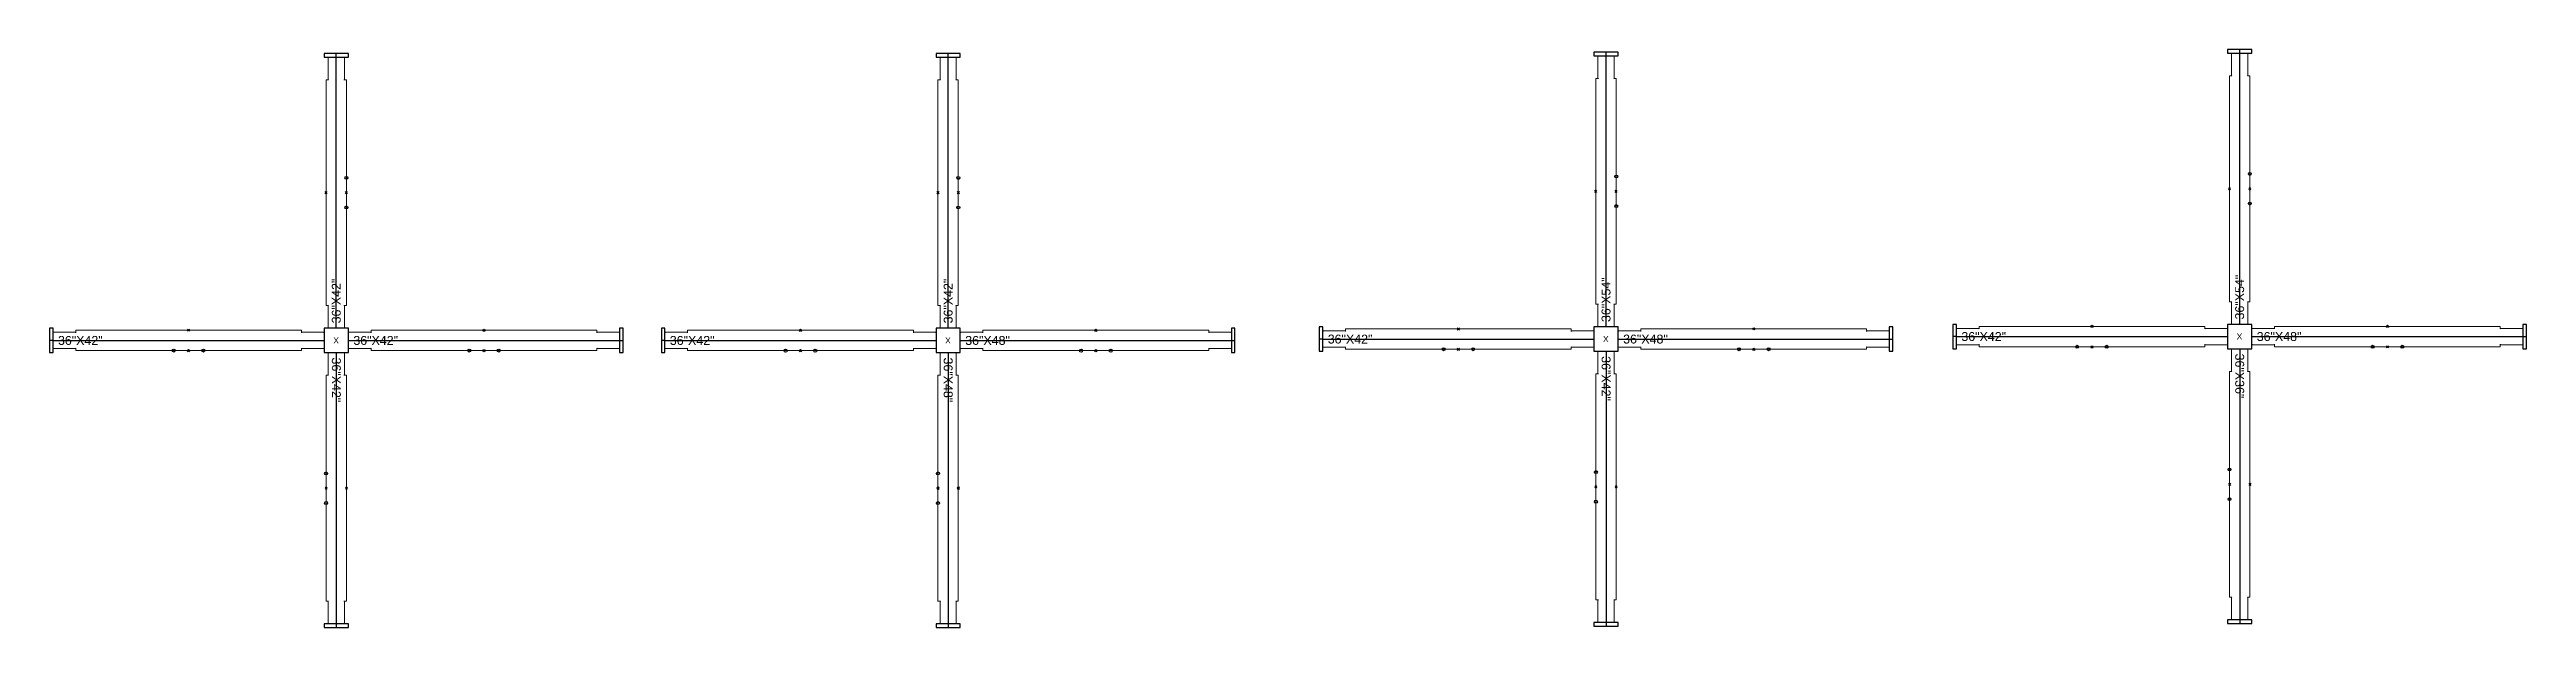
# Model space of a CAD drawing. Header units: millimetres. Extents: x 1556.6 to 1564.96, y 1743.72 to 1745.67.
import ezdxf

# ---------------------------------------------------------------- set-up
doc = ezdxf.new("R2010")
doc.units = ezdxf.units.MM
doc.layers.add('DD2D', color=7, linetype='Continuous')
doc.layers.add('DD2D_Geometry', color=7, linetype='Continuous')
doc.styles.get("Standard").update_dxf_attribs({"font": 'arial.ttf'})

# ---------------------------------------------------------------- blocks, each defined once
blk = doc.blocks.new('DD101036422D')
at = {"color": 1, "linetype": 'Continuous', "lineweight": 0}
for p, q in [((0, -0.0255), (0, 0.0255)), ((0.0017, 0.0275), (0.0218, 0.0275)), ((0.002, 0.0275), (0.0215, 0.0275)), ((0.0747, 0.0275), (0.0215, 0.0275)), ((0.0747, 0.0275), (0.075, 0.0275)), ((0.0765, 0.026), (0.0765, 0.0343)), ((0.8385, 0.0343), (0.0765, 0.0343)), ((0.8385, 0.0343), (0.8385, 0.026)), ((0.8403, 0.0275), (0.84, 0.0275)), ((0.8403, 0.0275), (0.8935, 0.0275)), ((0.9133, 0.0275), (0.8932, 0.0275)), ((0.913, 0.0275), (0.8935, 0.0275)), ((0.915, -0.0255), (0.915, 0.0255)), ((0.025, -0.0275), (0.002, -0.0275)), ((0.025, -0.0275), (0.0747, -0.0275)), ((0.0747, -0.0275), (0.075, -0.0275)), ((0.0765, -0.0343), (0.0765, -0.026)), ((0.8385, -0.0343), (0.0765, -0.0343)), ((0.8385, -0.026), (0.8385, -0.0343)), ((0.8403, -0.0275), (0.84, -0.0275)), ((0.89, -0.0275), (0.8403, -0.0275)), ((0.89, -0.0275), (0.913, -0.0275))]:
    blk.add_line(p, q, dxfattribs=at)
at = {"color": 1}
for p, q in [((0.454, 0.0379), (0.461, 0.0308)), ((0.454, 0.0308), (0.461, 0.0379)), ((0.454, -0.0379), (0.461, -0.0308)), ((0.454, -0.0308), (0.461, -0.0379))]:
    blk.add_line(p, q, dxfattribs=at)
for centre in [(0.4075, -0.0343), (0.5075, -0.0343)]:
    blk.add_circle(centre, 0.005, dxfattribs=at)
at = {"color": 1, "linetype": 'Continuous', "lineweight": 0}
for centre, radius, start, end in [((0.002, 0.0255), 0.00203, 90, 180), ((0.075, 0.026), 0.00151, 10.02098, 90), ((0.075, 0.026), 0.00151, 0, 10.02098), ((0.84, 0.026), 0.00151, 90, 169.97902), ((0.84, 0.026), 0.00151, 169.97902, 180), ((0.84, 0.026), 0.00151, 169.97902, 180), ((0.913, 0.0255), 0.00203, 0, 90), ((0.002, -0.0255), 0.00203, 180, 270), ((0.075, -0.026), 0.00151, 270, 349.97902), ((0.075, -0.026), 0.00151, 349.97902, 0), ((0.84, -0.026), 0.00151, 180, 190.02098), ((0.84, -0.026), 0.00151, 180, 190.02098), ((0.84, -0.026), 0.00151, 190.02098, 270), ((0.913, -0.0255), 0.00203, 270, 0)]:
    blk.add_arc(centre, radius, start, end, dxfattribs=at)
at = {"color": 1}
for p in [(0.4575, 0.0343), (0.4575, -0.0343)]:
    blk.add_point(p, dxfattribs=at)
at = {"insert": (0.0165, 0.0151), "char_height": 0.03, "attachment_point": 1}
blk.add_mtext_dynamic_manual_height_columns('36"X42"', width=75.494015, gutter_width=12.5, heights=[0], dxfattribs=at)
blk = doc.blocks.new('SPACE_DD10103642')
blk.add_blockref('DD101036422D', (0, 0))
blk = doc.blocks.new('DD3021422D')
for p, q in [((0, 0.041), (0, -0.041)), ((0.012, 0.041), (0, 0.041)), ((0.012, -0.041), (0.012, 0.041)), ((0, -0.041), (0.012, -0.041))]:
    blk.add_line(p, q)
blk = doc.blocks.new('SPACE_DD302142')
blk.add_blockref('DD3021422D', (0, 0))
blk = doc.blocks.new('DD101036482D')
at = {"color": 5, "linetype": 'Continuous', "lineweight": 0}
for p, q in [((0, -0.0255), (0, 0.0255)), ((0.0017, 0.0275), (0.0218, 0.0275)), ((0.002, 0.0275), (0.0215, 0.0275)), ((0.0747, 0.0275), (0.0215, 0.0275)), ((0.0747, 0.0275), (0.075, 0.0275)), ((0.0765, 0.026), (0.0765, 0.0343)), ((0.8385, 0.0343), (0.0765, 0.0343)), ((0.8385, 0.0343), (0.8385, 0.026)), ((0.8403, 0.0275), (0.84, 0.0275)), ((0.8403, 0.0275), (0.8935, 0.0275)), ((0.9133, 0.0275), (0.8932, 0.0275)), ((0.913, 0.0275), (0.8935, 0.0275)), ((0.915, -0.0255), (0.915, 0.0255)), ((0.025, -0.0275), (0.002, -0.0275)), ((0.025, -0.0275), (0.0747, -0.0275)), ((0.0747, -0.0275), (0.075, -0.0275)), ((0.0765, -0.0343), (0.0765, -0.026)), ((0.8385, -0.0343), (0.0765, -0.0343)), ((0.8385, -0.026), (0.8385, -0.0343)), ((0.8403, -0.0275), (0.84, -0.0275)), ((0.89, -0.0275), (0.8403, -0.0275)), ((0.89, -0.0275), (0.913, -0.0275))]:
    blk.add_line(p, q, dxfattribs=at)
at = {"color": 5}
for p, q in [((0.454, 0.0379), (0.461, 0.0308)), ((0.454, 0.0308), (0.461, 0.0379)), ((0.454, -0.0379), (0.461, -0.0308)), ((0.454, -0.0308), (0.461, -0.0379))]:
    blk.add_line(p, q, dxfattribs=at)
for centre in [(0.4075, -0.0343), (0.5075, -0.0343)]:
    blk.add_circle(centre, 0.005, dxfattribs=at)
at = {"color": 5, "linetype": 'Continuous', "lineweight": 0}
for centre, radius, start, end in [((0.002, 0.0255), 0.00203, 90, 180), ((0.075, 0.026), 0.00151, 10.02098, 90), ((0.075, 0.026), 0.00151, 0, 10.02098), ((0.84, 0.026), 0.00151, 90, 169.97902), ((0.84, 0.026), 0.00151, 169.97902, 180), ((0.84, 0.026), 0.00151, 169.97902, 180), ((0.913, 0.0255), 0.00203, 0, 90), ((0.002, -0.0255), 0.00203, 180, 270), ((0.075, -0.026), 0.00151, 270, 349.97902), ((0.075, -0.026), 0.00151, 349.97902, 0), ((0.84, -0.026), 0.00151, 180, 190.02098), ((0.84, -0.026), 0.00151, 180, 190.02098), ((0.84, -0.026), 0.00151, 190.02098, 270), ((0.913, -0.0255), 0.00203, 270, 0)]:
    blk.add_arc(centre, radius, start, end, dxfattribs=at)
at = {"color": 5}
for p in [(0.4575, 0.0343), (0.4575, -0.0343)]:
    blk.add_point(p, dxfattribs=at)
at = {"insert": (0.0165, 0.0151), "char_height": 0.03, "attachment_point": 1}
blk.add_mtext_dynamic_manual_height_columns('36"X48"', width=75.494015, gutter_width=12.5, heights=[0], dxfattribs=at)
blk = doc.blocks.new('SPACE_DD10103648')
blk.add_blockref('DD101036482D', (0, 0))
blk = doc.blocks.new('DD3021482D')
for p, q in [((0, 0.041), (0, -0.041)), ((0.012, 0.041), (0, 0.041)), ((0.012, -0.041), (0.012, 0.041)), ((0, -0.041), (0.012, -0.041))]:
    blk.add_line(p, q)
blk = doc.blocks.new('SPACE_DD302148')
blk.add_blockref('DD3021482D', (0, 0))
blk = doc.blocks.new('DD101036542D')
at = {"color": 3, "linetype": 'Continuous', "lineweight": 0}
for p, q in [((0, -0.0255), (0, 0.0255)), ((0.0017, 0.0275), (0.0218, 0.0275)), ((0.002, 0.0275), (0.0215, 0.0275)), ((0.0747, 0.0275), (0.0215, 0.0275)), ((0.0747, 0.0275), (0.075, 0.0275)), ((0.0765, 0.026), (0.0765, 0.0343)), ((0.8385, 0.0343), (0.0765, 0.0343)), ((0.8385, 0.0343), (0.8385, 0.026)), ((0.8403, 0.0275), (0.84, 0.0275)), ((0.8403, 0.0275), (0.8935, 0.0275)), ((0.9133, 0.0275), (0.8932, 0.0275)), ((0.913, 0.0275), (0.8935, 0.0275)), ((0.915, -0.0255), (0.915, 0.0255)), ((0.025, -0.0275), (0.002, -0.0275)), ((0.025, -0.0275), (0.0747, -0.0275)), ((0.0747, -0.0275), (0.075, -0.0275)), ((0.0765, -0.0343), (0.0765, -0.026)), ((0.8385, -0.0343), (0.0765, -0.0343)), ((0.8385, -0.026), (0.8385, -0.0343)), ((0.8403, -0.0275), (0.84, -0.0275)), ((0.89, -0.0275), (0.8403, -0.0275)), ((0.89, -0.0275), (0.913, -0.0275))]:
    blk.add_line(p, q, dxfattribs=at)
at = {"color": 3}
for p, q in [((0.454, 0.0379), (0.461, 0.0308)), ((0.454, 0.0308), (0.461, 0.0379)), ((0.454, -0.0379), (0.461, -0.0308)), ((0.454, -0.0308), (0.461, -0.0379))]:
    blk.add_line(p, q, dxfattribs=at)
for centre in [(0.4075, -0.0343), (0.5075, -0.0343)]:
    blk.add_circle(centre, 0.005, dxfattribs=at)
at = {"color": 3, "linetype": 'Continuous', "lineweight": 0}
for centre, radius, start, end in [((0.002, 0.0255), 0.00203, 90, 180), ((0.075, 0.026), 0.00151, 10.02098, 90), ((0.075, 0.026), 0.00151, 0, 10.02098), ((0.84, 0.026), 0.00151, 90, 169.97902), ((0.84, 0.026), 0.00151, 169.97902, 180), ((0.84, 0.026), 0.00151, 169.97902, 180), ((0.913, 0.0255), 0.00203, 0, 90), ((0.002, -0.0255), 0.00203, 180, 270), ((0.075, -0.026), 0.00151, 270, 349.97902), ((0.075, -0.026), 0.00151, 349.97902, 0), ((0.84, -0.026), 0.00151, 180, 190.02098), ((0.84, -0.026), 0.00151, 180, 190.02098), ((0.84, -0.026), 0.00151, 190.02098, 270), ((0.913, -0.0255), 0.00203, 270, 0)]:
    blk.add_arc(centre, radius, start, end, dxfattribs=at)
at = {"color": 3}
for p in [(0.4575, 0.0343), (0.4575, -0.0343)]:
    blk.add_point(p, dxfattribs=at)
at = {"insert": (0.0165, 0.0151), "char_height": 0.03, "attachment_point": 1}
blk.add_mtext_dynamic_manual_height_columns('36"X54"', width=75.494015, gutter_width=12.5, heights=[0], dxfattribs=at)
blk = doc.blocks.new('SPACE_DD10103654')
blk.add_blockref('DD101036542D', (0, 0))
blk = doc.blocks.new('DD3021542D')
for p, q in [((0, 0.041), (0, -0.041)), ((0.012, 0.041), (0, 0.041)), ((0.012, -0.041), (0.012, 0.041)), ((0, -0.041), (0.012, -0.041))]:
    blk.add_line(p, q)
blk = doc.blocks.new('SPACE_DD302154')
blk.add_blockref('DD3021542D', (0, 0))
blk = doc.blocks.new('DD101036362D')
at = {"color": 4, "linetype": 'Continuous', "lineweight": 0}
for p, q in [((0, -0.0255), (0, 0.0255)), ((0.0017, 0.0275), (0.0218, 0.0275)), ((0.002, 0.0275), (0.0215, 0.0275)), ((0.0747, 0.0275), (0.0215, 0.0275)), ((0.0747, 0.0275), (0.075, 0.0275)), ((0.0765, 0.026), (0.0765, 0.0343)), ((0.8385, 0.0343), (0.0765, 0.0343)), ((0.8385, 0.0343), (0.8385, 0.026)), ((0.8403, 0.0275), (0.84, 0.0275)), ((0.8403, 0.0275), (0.8935, 0.0275)), ((0.9133, 0.0275), (0.8932, 0.0275)), ((0.913, 0.0275), (0.8935, 0.0275)), ((0.915, -0.0255), (0.915, 0.0255)), ((0.025, -0.0275), (0.002, -0.0275)), ((0.025, -0.0275), (0.0747, -0.0275)), ((0.0747, -0.0275), (0.075, -0.0275)), ((0.0765, -0.0343), (0.0765, -0.026)), ((0.8385, -0.0343), (0.0765, -0.0343)), ((0.8385, -0.026), (0.8385, -0.0343)), ((0.8403, -0.0275), (0.84, -0.0275)), ((0.89, -0.0275), (0.8403, -0.0275)), ((0.89, -0.0275), (0.913, -0.0275))]:
    blk.add_line(p, q, dxfattribs=at)
at = {"color": 4}
for p, q in [((0.454, 0.0379), (0.461, 0.0308)), ((0.454, 0.0308), (0.461, 0.0379)), ((0.454, -0.0379), (0.461, -0.0308)), ((0.454, -0.0308), (0.461, -0.0379))]:
    blk.add_line(p, q, dxfattribs=at)
for centre in [(0.4075, -0.0343), (0.5075, -0.0343)]:
    blk.add_circle(centre, 0.005, dxfattribs=at)
at = {"color": 4, "linetype": 'Continuous', "lineweight": 0}
for centre, radius, start, end in [((0.002, 0.0255), 0.00203, 90, 180), ((0.075, 0.026), 0.00151, 10.02098, 90), ((0.075, 0.026), 0.00151, 0, 10.02098), ((0.84, 0.026), 0.00151, 90, 169.97902), ((0.84, 0.026), 0.00151, 169.97902, 180), ((0.84, 0.026), 0.00151, 169.97902, 180), ((0.913, 0.0255), 0.00203, 0, 90), ((0.002, -0.0255), 0.00203, 180, 270), ((0.075, -0.026), 0.00151, 270, 349.97902), ((0.075, -0.026), 0.00151, 349.97902, 0), ((0.84, -0.026), 0.00151, 180, 190.02098), ((0.84, -0.026), 0.00151, 180, 190.02098), ((0.84, -0.026), 0.00151, 190.02098, 270), ((0.913, -0.0255), 0.00203, 270, 0)]:
    blk.add_arc(centre, radius, start, end, dxfattribs=at)
at = {"color": 4}
for p in [(0.4575, 0.0343), (0.4575, -0.0343)]:
    blk.add_point(p, dxfattribs=at)
at = {"insert": (0.0165, 0.0151), "char_height": 0.03, "attachment_point": 1}
blk.add_mtext_dynamic_manual_height_columns('36"X36"', width=75.494015, gutter_width=12.5, heights=[0], dxfattribs=at)
blk = doc.blocks.new('SPACE_DD10103636')
blk.add_blockref('DD101036362D', (0, 0))
blk = doc.blocks.new('DD3021362D')
for p, q in [((0, 0.041), (0, -0.041)), ((0.012, 0.041), (0, 0.041)), ((0.012, -0.041), (0.012, 0.041)), ((0, -0.041), (0.012, -0.041))]:
    blk.add_line(p, q)
blk = doc.blocks.new('SPACE_DD302136')
blk.add_blockref('DD3021362D', (0, 0))

msp = doc.modelspace()

# ---------------------------------------------------------------- linework, layer by layer
at = {"layer": 'DD2D'}
for p, q in [((1557.5649, 1745.6407), (1557.5649, 1745.6527)), ((1559.6303, 1745.6406), (1559.6303, 1745.6526)), ((1561.8511, 1745.6452), (1561.8511, 1745.6572)), ((1563.99, 1745.6538), (1563.99, 1745.6658)), ((1563.99, 1744.7388), (1563.99, 1745.6538)), ((1557.5649, 1744.7257), (1557.5649, 1745.6407)), ((1559.6303, 1744.7256), (1559.6303, 1745.6406)), ((1561.8511, 1744.7302), (1561.8511, 1745.6452)), ((1556.6089, 1744.6847), (1556.5969, 1744.6847)), ((1556.6089, 1744.6847), (1557.5239, 1744.6847)), ((1557.5239, 1744.6847), (1557.524, 1744.6847)), ((1557.606, 1744.6847), (1558.521, 1744.6847)), ((1558.521, 1744.6847), (1558.533, 1744.6847)), ((1558.6743, 1744.6846), (1558.6623, 1744.6846)), ((1558.6743, 1744.6846), (1559.5893, 1744.6846)), ((1559.5893, 1744.6846), (1559.5894, 1744.6846)), ((1559.6714, 1744.6846), (1560.5864, 1744.6846)), ((1560.5864, 1744.6846), (1560.5984, 1744.6846)), ((1560.8951, 1744.6892), (1560.8831, 1744.6892)), ((1560.8951, 1744.6892), (1561.8101, 1744.6892)), ((1561.8101, 1744.6892), (1561.8102, 1744.6892)), ((1561.8511, 1744.6482), (1561.8511, 1743.7332)), ((1561.8922, 1744.6892), (1562.8072, 1744.6892)), ((1562.8072, 1744.6892), (1562.8192, 1744.6892)), ((1563.034, 1744.6978), (1563.022, 1744.6978)), ((1563.034, 1744.6978), (1563.949, 1744.6978)), ((1563.949, 1744.6978), (1563.9491, 1744.6978)), ((1563.99, 1744.6568), (1563.99, 1743.7418)), ((1564.0311, 1744.6978), (1564.9461, 1744.6978)), ((1564.9461, 1744.6978), (1564.9581, 1744.6978)), ((1557.5649, 1744.6437), (1557.5649, 1743.7287)), ((1559.6303, 1744.6436), (1559.6303, 1743.7286)), ((1557.5649, 1743.7287), (1557.5649, 1743.7167)), ((1559.6303, 1743.7286), (1559.6303, 1743.7166)), ((1561.8511, 1743.7332), (1561.8511, 1743.7212)), ((1563.99, 1743.7418), (1563.99, 1743.7298))]:
    msp.add_line(p, q, dxfattribs=at)
at = {"layer": 'DD2D_Geometry'}
for points in [[(1561.8101, 1744.6482), (1561.8922, 1744.6482), (1561.8922, 1744.7302), (1561.8101, 1744.7302)], [(1563.949, 1744.6568), (1564.0311, 1744.6568), (1564.0311, 1744.7388), (1563.949, 1744.7388)], [(1557.5239, 1744.6437), (1557.606, 1744.6437), (1557.606, 1744.7257), (1557.5239, 1744.7257)], [(1559.5893, 1744.6436), (1559.6714, 1744.6436), (1559.6714, 1744.7256), (1559.5893, 1744.7256)]]:
    msp.add_lwpolyline(points, close=True, dxfattribs=at)

# ---------------------------------------------------------------- block references
for name, p, rotation in [('SPACE_DD302142', (1557.5649, 1745.6407), 90), ('SPACE_DD302142', (1559.6303, 1745.6406), 90), ('SPACE_DD302154', (1561.8511, 1745.6452), 90), ('SPACE_DD302154', (1563.99, 1745.6538), 90), ('SPACE_DD10103654', (1563.99, 1744.7388), 90), ('SPACE_DD10103642', (1557.5649, 1744.7257), 90), ('SPACE_DD10103642', (1559.6303, 1744.7256), 90), ('SPACE_DD10103654', (1561.8511, 1744.7302), 90), ('SPACE_DD302142', (1560.8951, 1744.6892), 180), ('SPACE_DD302142', (1563.034, 1744.6978), 180), ('SPACE_DD302142', (1556.6089, 1744.6847), 180), ('SPACE_DD302142', (1558.6743, 1744.6846), 180), ('SPACE_DD10103642', (1561.8511, 1744.6482), 270), ('SPACE_DD10103636', (1563.99, 1744.6568), 270), ('SPACE_DD10103642', (1557.5649, 1744.6437), 270), ('SPACE_DD10103648', (1559.6303, 1744.6436), 270), ('SPACE_DD302142', (1557.5649, 1743.7287), 270), ('SPACE_DD302148', (1559.6303, 1743.7286), 270), ('SPACE_DD302142', (1561.8511, 1743.7332), 270), ('SPACE_DD302136', (1563.99, 1743.7418), 270)]:
    msp.add_blockref(name, p, dxfattribs=dict(at, rotation=rotation))
for name, p in [('SPACE_DD302148', (1562.8072, 1744.6892)), ('SPACE_DD10103642', (1563.034, 1744.6978)), ('SPACE_DD10103648', (1564.0311, 1744.6978)), ('SPACE_DD302148', (1564.9461, 1744.6978)), ('SPACE_DD10103642', (1556.6089, 1744.6847)), ('SPACE_DD10103642', (1557.606, 1744.6847)), ('SPACE_DD302142', (1558.521, 1744.6847)), ('SPACE_DD10103642', (1558.6743, 1744.6846)), ('SPACE_DD10103648', (1559.6714, 1744.6846)), ('SPACE_DD302148', (1560.5864, 1744.6846)), ('SPACE_DD10103642', (1560.8951, 1744.6892)), ('SPACE_DD10103648', (1561.8922, 1744.6892))]:
    msp.add_blockref(name, p, dxfattribs=at)

# ---------------------------------------------------------------- texts
for p in [(1557.5547, 1744.6745), (1559.6201, 1744.6744), (1561.8408, 1744.679), (1563.9797, 1744.6876)]:
    msp.add_text('X', height=0.0205, dxfattribs=at).set_placement(p)

doc.saveas('drawing.dxf')
